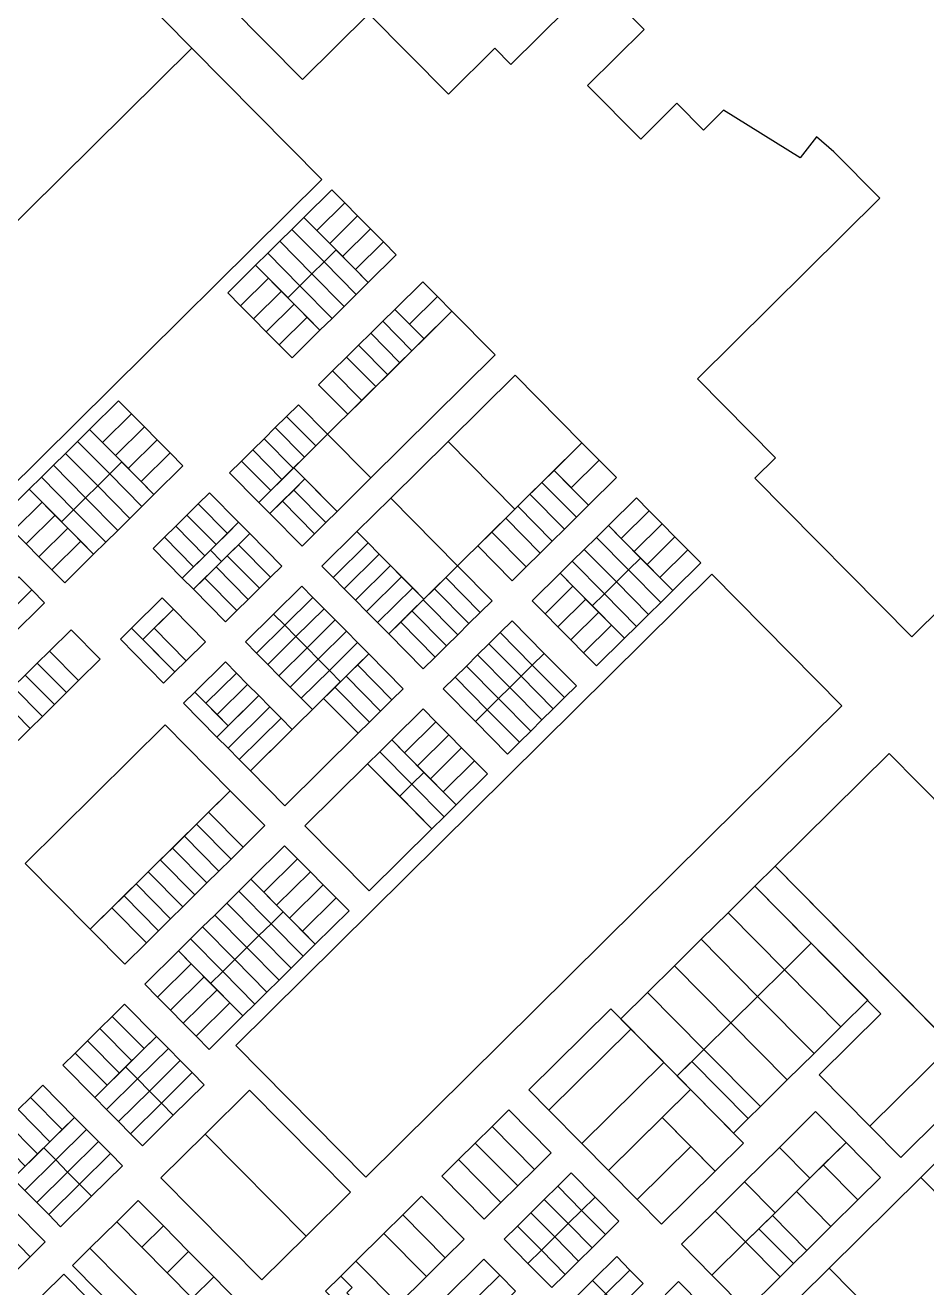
# Model space of a CAD drawing. Header units: metres. Extents: x 5590187 to 5598444, y 6961268 to 6971080.
# Drawn here: x 5595419 to 5595897, y 6967997 to 6968666 of the extents above; entities that cross this region are included whole.
import ezdxf

# ---------------------------------------------------------------- set-up
doc = ezdxf.new("R2010")
doc.units = ezdxf.units.M
doc.layers.add('zz_catastro_fontana', color=7, linetype='Continuous')

msp = doc.modelspace()

# ---------------------------------------------------------------- linework, layer by layer
at = {"layer": 'zz_catastro_fontana'}
msp.add_lwpolyline([(5596562.78, 6969008.24), (5595888.72, 6968341.64), (5595805.56, 6968425.74), (5595816.47, 6968436.53), (5595775.13, 6968478.34), (5595871.79, 6968573.93), (5595847.36, 6968598.64), (5595838.29, 6968606.58), (5595829.55, 6968595.39), (5595789.01, 6968620.67), (5595778.32, 6968610.1), (5595764.26, 6968624.32), (5595745.06, 6968605.34), (5595716.93, 6968633.78), (5595746.82, 6968663.33), (5595721.15, 6968689.28), (5595676.26, 6968644.89), (5595667.82, 6968653.42), (5595643.17, 6968629.05), (5595600.99, 6968671.71), (5595565.79, 6968636.9), (5595507.43, 6968695.91)], dxfattribs=at)
for points in [[(5595162.65, 6969001.89), (5595507.2, 6968653.49), (5595158.79, 6968308.94), (5594814.24, 6968657.35), (5595162.65, 6969001.89)], [(5595576.11, 6968583.81), (5595315.51, 6968326.1), (5595246.6, 6968395.78), (5595507.2, 6968653.49), (5595576.11, 6968583.81)], [(5595566.56, 6968563.82), (5595581.38, 6968578.47), (5595588.2, 6968571.58), (5595573.38, 6968556.92), (5595566.56, 6968563.82)], [(5595573.38, 6968556.92), (5595588.2, 6968571.58), (5595595.02, 6968564.68), (5595580.2, 6968550.03), (5595573.38, 6968556.92)], [(5595560.16, 6968557.49), (5595566.56, 6968563.82), (5595583.61, 6968546.58), (5595577.21, 6968540.25), (5595560.16, 6968557.49)], [(5595580.2, 6968550.03), (5595595.02, 6968564.68), (5595601.84, 6968557.78), (5595587.02, 6968543.13), (5595580.2, 6968550.03)], [(5595553.76, 6968551.16), (5595560.16, 6968557.49), (5595577.21, 6968540.25), (5595570.82, 6968533.92), (5595553.76, 6968551.16)], [(5595587.02, 6968543.13), (5595601.84, 6968557.78), (5595608.66, 6968550.89), (5595593.84, 6968536.23), (5595587.02, 6968543.13)], [(5595547.36, 6968544.83), (5595553.76, 6968551.16), (5595570.82, 6968533.92), (5595564.42, 6968527.59), (5595547.36, 6968544.83)], [(5595577.21, 6968540.25), (5595583.61, 6968546.58), (5595600.67, 6968529.33), (5595594.27, 6968523.01), (5595577.21, 6968540.25)], [(5595593.84, 6968536.23), (5595608.66, 6968550.89), (5595615.48, 6968543.99), (5595600.67, 6968529.33), (5595593.84, 6968536.23)], [(5595540.97, 6968538.51), (5595547.36, 6968544.83), (5595564.42, 6968527.59), (5595558.02, 6968521.26), (5595540.97, 6968538.51)], [(5595570.82, 6968533.92), (5595577.21, 6968540.25), (5595594.27, 6968523.01), (5595587.87, 6968516.68), (5595570.82, 6968533.92)], [(5595526.15, 6968523.85), (5595540.97, 6968538.51), (5595547.79, 6968531.61), (5595532.97, 6968516.96), (5595526.15, 6968523.85)], [(5595564.42, 6968527.59), (5595570.82, 6968533.92), (5595587.87, 6968516.68), (5595581.47, 6968510.35), (5595564.42, 6968527.59)], [(5595532.97, 6968516.96), (5595547.79, 6968531.61), (5595554.61, 6968524.71), (5595539.79, 6968510.06), (5595532.97, 6968516.96)], [(5595558.02, 6968521.26), (5595564.42, 6968527.59), (5595581.47, 6968510.35), (5595575.07, 6968504.02), (5595558.02, 6968521.26)], [(5595622.46, 6968507.29), (5595614.73, 6968515.11), (5595629.55, 6968529.77), (5595637.28, 6968521.95), (5595622.46, 6968507.29)], [(5595539.79, 6968510.06), (5595554.61, 6968524.71), (5595561.43, 6968517.81), (5595546.61, 6968503.16), (5595539.79, 6968510.06)], [(5595622.46, 6968507.29), (5595637.28, 6968521.95), (5595645.02, 6968514.12), (5595630.2, 6968499.47), (5595622.46, 6968507.29)], [(5595546.61, 6968503.16), (5595561.43, 6968517.81), (5595568.25, 6968510.92), (5595553.43, 6968496.26), (5595546.61, 6968503.16)], [(5595579.12, 6968448.96), (5595645.02, 6968514.12), (5595667.94, 6968490.94), (5595602.04, 6968425.78), (5595579.12, 6968448.96)], [(5595608.33, 6968508.79), (5595614.73, 6968515.11), (5595630.2, 6968499.47), (5595623.8, 6968493.14), (5595608.33, 6968508.79)], [(5595553.43, 6968496.26), (5595568.25, 6968510.92), (5595575.07, 6968504.02), (5595560.25, 6968489.37), (5595553.43, 6968496.26)], [(5595601.93, 6968502.46), (5595608.33, 6968508.79), (5595623.8, 6968493.14), (5595617.4, 6968486.81), (5595601.93, 6968502.46)], [(5595595.53, 6968496.13), (5595601.93, 6968502.46), (5595617.4, 6968486.81), (5595611, 6968480.49), (5595595.53, 6968496.13)], [(5595589.13, 6968489.8), (5595595.53, 6968496.13), (5595611, 6968480.49), (5595604.6, 6968474.16), (5595589.13, 6968489.8)], [(5595581.72, 6968482.47), (5595589.13, 6968489.8), (5595604.6, 6968474.16), (5595597.19, 6968466.83), (5595581.72, 6968482.47)], [(5595574.31, 6968475.15), (5595581.72, 6968482.47), (5595597.19, 6968466.83), (5595589.78, 6968459.5), (5595574.31, 6968475.15)], [(5595642.93, 6968445.12), (5595678.49, 6968480.28), (5595713.93, 6968444.44), (5595678.37, 6968409.29), (5595642.93, 6968445.12)], [(5595452.97, 6968451.49), (5595468.33, 6968466.67), (5595475.15, 6968459.77), (5595459.8, 6968444.59), (5595452.97, 6968451.49)], [(5595459.8, 6968444.59), (5595475.15, 6968459.77), (5595481.97, 6968452.88), (5595466.62, 6968437.7), (5595459.8, 6968444.59)], [(5595557.35, 6968458.37), (5595563.65, 6968464.6), (5595579.12, 6968448.96), (5595572.82, 6968442.73), (5595557.35, 6968458.37)], [(5595466.62, 6968437.7), (5595481.97, 6968452.88), (5595488.79, 6968445.98), (5595473.44, 6968430.8), (5595466.62, 6968437.7)], [(5595545.4, 6968446.56), (5595551.38, 6968452.46), (5595566.84, 6968436.82), (5595560.87, 6968430.91), (5595545.4, 6968446.56)], [(5595551.38, 6968452.46), (5595557.35, 6968458.37), (5595572.82, 6968442.73), (5595566.84, 6968436.82), (5595551.38, 6968452.46)], [(5595446.58, 6968445.16), (5595452.97, 6968451.49), (5595470.03, 6968434.25), (5595463.63, 6968427.92), (5595446.58, 6968445.16)], [(5595473.44, 6968430.8), (5595488.79, 6968445.98), (5595495.61, 6968439.08), (5595480.26, 6968423.9), (5595473.44, 6968430.8)], [(5595539.43, 6968440.65), (5595545.4, 6968446.56), (5595560.87, 6968430.91), (5595554.9, 6968425.01), (5595539.43, 6968440.65)], [(5595561.2, 6968431.24), (5595579.12, 6968448.96), (5595602.04, 6968425.78), (5595584.12, 6968408.06), (5595561.2, 6968431.24)], [(5595433.78, 6968432.5), (5595440.18, 6968438.83), (5595457.23, 6968421.59), (5595450.83, 6968415.26), (5595433.78, 6968432.5)], [(5595440.18, 6968438.83), (5595446.58, 6968445.16), (5595463.63, 6968427.92), (5595457.23, 6968421.59), (5595440.18, 6968438.83)], [(5595480.26, 6968423.9), (5595495.61, 6968439.08), (5595502.43, 6968432.19), (5595487.08, 6968417.01), (5595480.26, 6968423.9)], [(5595533.46, 6968434.74), (5595539.43, 6968440.65), (5595554.9, 6968425.01), (5595548.93, 6968419.1), (5595533.46, 6968434.74)], [(5595678.37, 6968409.29), (5595648.03, 6968379.27), (5595612.57, 6968415.1), (5595642.93, 6968445.12), (5595678.37, 6968409.29)], [(5595708.25, 6968420.55), (5595699.11, 6968429.79), (5595713.93, 6968444.44), (5595723.07, 6968435.2), (5595708.25, 6968420.55)], [(5595427.38, 6968426.18), (5595433.78, 6968432.5), (5595450.83, 6968415.26), (5595444.43, 6968408.93), (5595427.38, 6968426.18)], [(5595463.63, 6968427.92), (5595470.03, 6968434.25), (5595487.08, 6968417.01), (5595480.68, 6968410.68), (5595463.63, 6968427.92)], [(5595527.16, 6968428.51), (5595533.46, 6968434.74), (5595548.93, 6968419.1), (5595542.63, 6968412.87), (5595527.16, 6968428.51)], [(5595717.39, 6968411.3), (5595708.25, 6968420.55), (5595723.07, 6968435.2), (5595732.21, 6968425.96), (5595717.39, 6968411.3)], [(5595420.98, 6968419.85), (5595427.38, 6968426.18), (5595444.43, 6968408.93), (5595438.03, 6968402.61), (5595420.98, 6968419.85)], [(5595457.23, 6968421.59), (5595463.63, 6968427.92), (5595480.68, 6968410.68), (5595474.28, 6968404.35), (5595457.23, 6968421.59)], [(5595542.63, 6968412.87), (5595561.2, 6968431.24), (5595567.11, 6968425.26), (5595548.53, 6968406.9), (5595542.63, 6968412.87)], [(5595561.13, 6968419.36), (5595567.11, 6968425.26), (5595584.12, 6968408.06), (5595578.15, 6968402.15), (5595561.13, 6968419.36)], [(5595692.71, 6968423.46), (5595699.11, 6968429.79), (5595717.39, 6968411.3), (5595710.99, 6968404.97), (5595692.71, 6968423.46)], [(5595405.63, 6968404.67), (5595420.98, 6968419.85), (5595427.8, 6968412.95), (5595412.45, 6968397.78), (5595405.63, 6968404.67)], [(5595450.83, 6968415.26), (5595457.23, 6968421.59), (5595474.28, 6968404.35), (5595467.88, 6968398.02), (5595450.83, 6968415.26)], [(5595555.16, 6968413.45), (5595561.13, 6968419.36), (5595578.15, 6968402.15), (5595572.18, 6968396.24), (5595555.16, 6968413.45)], [(5595686.31, 6968417.13), (5595692.71, 6968423.46), (5595710.99, 6968404.97), (5595704.59, 6968398.65), (5595686.31, 6968417.13)], [(5595412.45, 6968397.78), (5595427.8, 6968412.95), (5595434.62, 6968406.05), (5595419.28, 6968390.88), (5595412.45, 6968397.78)], [(5595444.43, 6968408.93), (5595450.83, 6968415.26), (5595467.88, 6968398.02), (5595461.48, 6968391.69), (5595444.43, 6968408.93)], [(5595504.55, 6968406.15), (5595510.52, 6968412.06), (5595525.99, 6968396.42), (5595520.02, 6968390.51), (5595504.55, 6968406.15)], [(5595510.52, 6968412.06), (5595516.49, 6968417.97), (5595531.96, 6968402.32), (5595525.99, 6968396.42), (5595510.52, 6968412.06)], [(5595548.53, 6968406.9), (5595555.16, 6968413.45), (5595572.18, 6968396.24), (5595565.55, 6968389.69), (5595548.53, 6968406.9)], [(5595594.67, 6968397.39), (5595612.57, 6968415.1), (5595648.01, 6968379.26), (5595630.11, 6968361.56), (5595594.67, 6968397.39)], [(5595679.91, 6968410.8), (5595686.31, 6968417.13), (5595704.59, 6968398.65), (5595698.19, 6968392.32), (5595679.91, 6968410.8)], [(5595727.94, 6968400.64), (5595742.75, 6968415.29), (5595749.58, 6968408.39), (5595734.76, 6968393.74), (5595727.94, 6968400.64)], [(5595419.28, 6968390.88), (5595434.62, 6968406.05), (5595441.44, 6968399.16), (5595426.1, 6968383.98), (5595419.28, 6968390.88)], [(5595438.03, 6968402.61), (5595444.43, 6968408.93), (5595461.48, 6968391.69), (5595455.08, 6968385.36), (5595438.03, 6968402.61)], [(5595498.57, 6968400.25), (5595504.55, 6968406.15), (5595520.02, 6968390.51), (5595514.04, 6968384.6), (5595498.57, 6968400.25)], [(5595673.51, 6968404.48), (5595679.91, 6968410.8), (5595698.19, 6968392.32), (5595691.79, 6968385.99), (5595673.51, 6968404.48)], [(5595734.76, 6968393.74), (5595749.58, 6968408.39), (5595756.4, 6968401.5), (5595741.58, 6968386.84), (5595734.76, 6968393.74)], [(5595426.1, 6968383.98), (5595441.44, 6968399.16), (5595448.26, 6968392.26), (5595432.92, 6968377.09), (5595426.1, 6968383.98)], [(5595492.6, 6968394.34), (5595498.57, 6968400.25), (5595514.04, 6968384.6), (5595508.07, 6968378.7), (5595492.6, 6968394.34)], [(5595517.03, 6968387.56), (5595531.96, 6968402.32), (5595537.87, 6968396.35), (5595522.94, 6968381.58), (5595517.03, 6968387.56)], [(5595666.1, 6968397.15), (5595673.51, 6968404.48), (5595691.79, 6968385.99), (5595684.38, 6968378.66), (5595666.1, 6968397.15)], [(5595721.54, 6968394.31), (5595727.94, 6968400.64), (5595744.99, 6968383.39), (5595738.59, 6968377.07), (5595721.54, 6968394.31)], [(5595741.58, 6968386.84), (5595756.4, 6968401.5), (5595763.22, 6968394.6), (5595748.4, 6968379.95), (5595741.58, 6968386.84)], [(5595432.92, 6968377.09), (5595448.26, 6968392.26), (5595455.08, 6968385.36), (5595439.74, 6968370.19), (5595432.92, 6968377.09)], [(5595508.07, 6968378.7), (5595502.1, 6968372.79), (5595486.63, 6968388.43), (5595492.6, 6968394.34), (5595508.07, 6968378.7)], [(5595531.9, 6968390.44), (5595537.87, 6968396.35), (5595554.88, 6968379.14), (5595548.91, 6968373.24), (5595531.9, 6968390.44)], [(5595576.1, 6968379.02), (5595594.67, 6968397.39), (5595600.58, 6968391.42), (5595582, 6968373.05), (5595576.1, 6968379.02)], [(5595658.69, 6968389.82), (5595666.1, 6968397.15), (5595684.38, 6968378.66), (5595676.97, 6968371.34), (5595658.69, 6968389.82)], [(5595715.14, 6968387.98), (5595721.54, 6968394.31), (5595738.59, 6968377.07), (5595732.19, 6968370.74), (5595715.14, 6968387.98)], [(5595748.4, 6968379.95), (5595763.22, 6968394.6), (5595770.04, 6968387.7), (5595755.22, 6968373.05), (5595748.4, 6968379.95)], [(5595502.1, 6968372.79), (5595517.03, 6968387.56), (5595522.94, 6968381.58), (5595508, 6968366.82), (5595502.1, 6968372.79)], [(5595525.92, 6968384.54), (5595531.9, 6968390.44), (5595548.91, 6968373.24), (5595542.94, 6968367.33), (5595525.92, 6968384.54)], [(5595582, 6968373.05), (5595600.58, 6968391.42), (5595606.48, 6968385.45), (5595587.91, 6968367.08), (5595582, 6968373.05)], [(5595587.91, 6968367.08), (5595606.48, 6968385.45), (5595612.39, 6968379.47), (5595593.82, 6968361.11), (5595587.91, 6968367.08)], [(5595708.74, 6968381.65), (5595715.14, 6968387.98), (5595732.19, 6968370.74), (5595725.79, 6968364.41), (5595708.74, 6968381.65)], [(5595755.22, 6968373.05), (5595770.04, 6968387.7), (5595776.86, 6968380.81), (5595762.04, 6968366.15), (5595755.22, 6968373.05)], [(5595513.98, 6968372.72), (5595519.95, 6968378.63), (5595536.97, 6968361.42), (5595530.99, 6968355.52), (5595513.98, 6968372.72)], [(5595519.95, 6968378.63), (5595525.92, 6968384.54), (5595542.94, 6968367.33), (5595536.97, 6968361.42), (5595519.95, 6968378.63)], [(5595593.82, 6968361.11), (5595612.39, 6968379.47), (5595618.3, 6968373.5), (5595599.72, 6968355.13), (5595593.82, 6968361.11)], [(5595641.71, 6968373.03), (5595648.01, 6968379.26), (5595666.29, 6968360.77), (5595659.99, 6968354.54), (5595641.71, 6968373.03)], [(5595702.34, 6968375.32), (5595708.74, 6968381.65), (5595725.79, 6968364.41), (5595719.39, 6968358.08), (5595702.34, 6968375.32)], [(5595738.59, 6968377.07), (5595744.99, 6968383.39), (5595762.04, 6968366.15), (5595755.64, 6968359.82), (5595738.59, 6968377.07)], [(5595397.53, 6968355.74), (5595415.43, 6968373.44), (5595422.25, 6968366.54), (5595404.35, 6968348.84), (5595397.53, 6968355.74)], [(5595508, 6968366.82), (5595513.98, 6968372.72), (5595530.99, 6968355.52), (5595525.02, 6968349.61), (5595508, 6968366.82)], [(5595599.3, 6968055.43), (5595530.39, 6968125.11), (5595782.83, 6968374.76), (5595851.74, 6968305.08), (5595599.3, 6968055.43)], [(5595599.72, 6968355.13), (5595618.3, 6968373.5), (5595624.2, 6968367.53), (5595605.63, 6968349.16), (5595599.72, 6968355.13)], [(5595635.75, 6968367.13), (5595641.72, 6968373.04), (5595660, 6968354.55), (5595654.03, 6968348.64), (5595635.75, 6968367.13)], [(5595687.52, 6968360.67), (5595702.34, 6968375.32), (5595709.16, 6968368.43), (5595694.34, 6968353.77), (5595687.52, 6968360.67)], [(5595732.19, 6968370.74), (5595738.59, 6968377.07), (5595755.64, 6968359.82), (5595749.24, 6968353.49), (5595732.19, 6968370.74)], [(5595404.35, 6968348.84), (5595422.25, 6968366.54), (5595429.07, 6968359.64), (5595411.17, 6968341.94), (5595404.35, 6968348.84)], [(5595550.5, 6968353.71), (5595565.43, 6968368.48), (5595571.34, 6968362.5), (5595556.41, 6968347.74), (5595550.5, 6968353.71)], [(5595605.63, 6968349.16), (5595624.2, 6968367.53), (5595630.11, 6968361.56), (5595611.54, 6968343.19), (5595605.63, 6968349.16)], [(5595629.77, 6968361.22), (5595635.75, 6968367.13), (5595654.03, 6968348.64), (5595648.06, 6968342.74), (5595629.77, 6968361.22)], [(5595694.34, 6968353.77), (5595709.16, 6968368.43), (5595715.98, 6968361.53), (5595701.16, 6968346.88), (5595694.34, 6968353.77)], [(5595725.79, 6968364.41), (5595732.19, 6968370.74), (5595749.24, 6968353.49), (5595742.84, 6968347.17), (5595725.79, 6968364.41)], [(5595475.24, 6968346.23), (5595491.43, 6968362.24), (5595497.34, 6968356.27), (5595481.15, 6968340.26), (5595475.24, 6968346.23)], [(5595556.41, 6968347.74), (5595571.34, 6968362.5), (5595577.24, 6968356.53), (5595562.31, 6968341.77), (5595556.41, 6968347.74)], [(5595623.81, 6968355.33), (5595629.78, 6968361.23), (5595648.06, 6968342.74), (5595642.09, 6968336.84), (5595623.81, 6968355.33)], [(5595701.16, 6968346.88), (5595715.98, 6968361.53), (5595722.8, 6968354.63), (5595707.98, 6968339.98), (5595701.16, 6968346.88)], [(5595719.39, 6968358.08), (5595725.79, 6968364.41), (5595742.84, 6968347.17), (5595736.44, 6968340.84), (5595719.39, 6968358.08)], [(5595487.12, 6968346.17), (5595497.34, 6968356.27), (5595514.36, 6968339.06), (5595504.14, 6968328.96), (5595487.12, 6968346.17)], [(5595535.57, 6968338.94), (5595550.5, 6968353.71), (5595556.41, 6968347.74), (5595541.47, 6968332.97), (5595535.57, 6968338.94)], [(5595562.31, 6968341.77), (5595577.24, 6968356.53), (5595583.15, 6968350.56), (5595568.22, 6968335.79), (5595562.31, 6968341.77)], [(5595617.84, 6968349.42), (5595623.81, 6968355.33), (5595642.09, 6968336.84), (5595636.12, 6968330.93), (5595617.84, 6968349.42)], [(5595707.98, 6968339.98), (5595722.8, 6968354.63), (5595729.62, 6968347.74), (5595714.8, 6968333.08), (5595707.98, 6968339.98)], [(5595431.64, 6968334.05), (5595443.13, 6968345.42), (5595458.6, 6968329.78), (5595447.11, 6968318.41), (5595431.64, 6968334.05)], [(5595469.27, 6968340.33), (5595475.24, 6968346.23), (5595498.17, 6968323.05), (5595492.19, 6968317.15), (5595469.27, 6968340.33)], [(5595481.15, 6968340.26), (5595487.12, 6968346.17), (5595504.14, 6968328.96), (5595498.17, 6968323.05), (5595481.15, 6968340.26)], [(5595541.47, 6968332.97), (5595556.41, 6968347.74), (5595562.31, 6968341.77), (5595547.38, 6968327), (5595541.47, 6968332.97)], [(5595568.22, 6968335.79), (5595583.15, 6968350.56), (5595589.06, 6968344.59), (5595574.13, 6968329.82), (5595568.22, 6968335.79)], [(5595611.54, 6968343.19), (5595617.84, 6968349.42), (5595636.12, 6968330.93), (5595629.82, 6968324.7), (5595611.54, 6968343.19)], [(5595670.56, 6968343.89), (5595676.86, 6968350.12), (5595693.91, 6968332.88), (5595687.61, 6968326.65), (5595670.56, 6968343.89)], [(5595714.8, 6968333.08), (5595729.62, 6968347.74), (5595736.44, 6968340.84), (5595721.62, 6968326.18), (5595714.8, 6968333.08)], [(5595547.38, 6968327), (5595562.31, 6968341.77), (5595568.22, 6968335.79), (5595553.29, 6968321.03), (5595547.38, 6968327)], [(5595574.13, 6968329.82), (5595589.06, 6968344.59), (5595594.96, 6968338.61), (5595580.03, 6968323.85), (5595574.13, 6968329.82)], [(5595580.03, 6968323.85), (5595594.96, 6968338.61), (5595600.87, 6968332.64), (5595585.94, 6968317.87), (5595580.03, 6968323.85)], [(5595664.58, 6968337.99), (5595670.56, 6968343.89), (5595687.61, 6968326.65), (5595681.64, 6968320.74), (5595664.58, 6968337.99)], [(5595425.24, 6968327.72), (5595431.64, 6968334.05), (5595447.11, 6968318.41), (5595440.71, 6968312.08), (5595425.24, 6968327.72)], [(5595553.29, 6968321.03), (5595568.22, 6968335.79), (5595574.13, 6968329.82), (5595559.19, 6968315.05), (5595553.29, 6968321.03)], [(5595594.9, 6968326.73), (5595600.87, 6968332.64), (5595619.15, 6968314.15), (5595613.18, 6968308.25), (5595594.9, 6968326.73)], [(5595652.64, 6968326.17), (5595658.61, 6968332.08), (5595675.66, 6968314.84), (5595669.69, 6968308.93), (5595652.64, 6968326.17)], [(5595658.61, 6968332.08), (5595664.58, 6968337.99), (5595681.64, 6968320.74), (5595675.66, 6968314.84), (5595658.61, 6968332.08)], [(5595687.61, 6968326.65), (5595693.91, 6968332.88), (5595710.96, 6968315.64), (5595704.66, 6968309.41), (5595687.61, 6968326.65)], [(5595418.84, 6968321.39), (5595425.24, 6968327.72), (5595440.71, 6968312.08), (5595434.31, 6968305.75), (5595418.84, 6968321.39)], [(5595508.71, 6968312.39), (5595524.9, 6968328.4), (5595530.81, 6968322.42), (5595514.62, 6968306.41), (5595508.71, 6968312.39)], [(5595559.19, 6968315.05), (5595574.13, 6968329.82), (5595580.03, 6968323.85), (5595565.1, 6968309.08), (5595559.19, 6968315.05)], [(5595588.93, 6968320.83), (5595594.9, 6968326.73), (5595613.18, 6968308.25), (5595607.21, 6968302.34), (5595588.93, 6968320.83)], [(5595646.67, 6968320.27), (5595652.64, 6968326.17), (5595669.69, 6968308.93), (5595663.72, 6968303.02), (5595646.67, 6968320.27)], [(5595681.64, 6968320.74), (5595687.61, 6968326.65), (5595704.66, 6968309.41), (5595698.69, 6968303.5), (5595681.64, 6968320.74)], [(5595412.44, 6968315.07), (5595418.84, 6968321.39), (5595434.31, 6968305.75), (5595427.91, 6968299.42), (5595412.44, 6968315.07)], [(5595514.62, 6968306.41), (5595530.81, 6968322.42), (5595536.72, 6968316.45), (5595520.53, 6968300.44), (5595514.62, 6968306.41)], [(5595565.1, 6968309.08), (5595580.03, 6968323.85), (5595585.94, 6968317.87), (5595571.01, 6968303.11), (5595565.1, 6968309.08)], [(5595582.95, 6968314.92), (5595588.93, 6968320.83), (5595607.21, 6968302.34), (5595601.23, 6968296.43), (5595582.95, 6968314.92)], [(5595640.37, 6968314.04), (5595646.67, 6968320.27), (5595663.72, 6968303.02), (5595657.42, 6968296.79), (5595640.37, 6968314.04)], [(5595675.66, 6968314.84), (5595681.64, 6968320.74), (5595698.69, 6968303.5), (5595692.71, 6968297.59), (5595675.66, 6968314.84)], [(5595406.04, 6968308.74), (5595412.44, 6968315.07), (5595427.91, 6968299.42), (5595421.51, 6968293.09), (5595406.04, 6968308.74)], [(5595502.74, 6968306.48), (5595508.71, 6968312.39), (5595526.43, 6968294.47), (5595520.46, 6968288.56), (5595502.74, 6968306.48)], [(5595520.53, 6968300.44), (5595536.72, 6968316.45), (5595542.62, 6968310.48), (5595526.43, 6968294.47), (5595520.53, 6968300.44)], [(5595576.98, 6968309.02), (5595582.95, 6968314.92), (5595601.23, 6968296.43), (5595595.26, 6968290.53), (5595576.98, 6968309.02)], [(5595669.69, 6968308.93), (5595675.66, 6968314.84), (5595692.71, 6968297.59), (5595686.74, 6968291.69), (5595669.69, 6968308.93)], [(5595399.64, 6968302.41), (5595406.04, 6968308.74), (5595421.51, 6968293.09), (5595415.11, 6968286.77), (5595399.64, 6968302.41)], [(5595520.46, 6968288.56), (5595542.62, 6968310.48), (5595548.53, 6968304.51), (5595526.37, 6968282.59), (5595520.46, 6968288.56)], [(5595576.98, 6968309.02), (5595595.26, 6968290.53), (5595556.46, 6968252.16), (5595538.18, 6968270.64), (5595576.98, 6968309.02)], [(5595663.72, 6968303.02), (5595669.69, 6968308.93), (5595686.74, 6968291.69), (5595680.77, 6968285.78), (5595663.72, 6968303.02)], [(5595526.37, 6968282.59), (5595548.53, 6968304.51), (5595554.44, 6968298.53), (5595532.27, 6968276.62), (5595526.37, 6968282.59)], [(5595532.27, 6968276.62), (5595554.44, 6968298.53), (5595560.34, 6968292.56), (5595538.18, 6968270.64), (5595532.27, 6968276.62)], [(5595636.52, 6968296.59), (5595619.92, 6968280.17), (5595613.1, 6968287.07), (5595629.7, 6968303.49), (5595636.52, 6968296.59)], [(5595657.42, 6968296.79), (5595663.72, 6968303.02), (5595680.77, 6968285.78), (5595674.47, 6968279.55), (5595657.42, 6968296.79)], [(5595418.88, 6968221.58), (5595493.06, 6968294.94), (5595527.51, 6968260.1), (5595453.33, 6968186.74), (5595418.88, 6968221.58)], [(5595643.34, 6968289.69), (5595626.74, 6968273.28), (5595619.92, 6968280.17), (5595636.52, 6968296.59), (5595643.34, 6968289.69)], [(5595630.15, 6968269.83), (5595623.75, 6968263.5), (5595606.7, 6968280.74), (5595613.1, 6968287.07), (5595630.15, 6968269.83)], [(5595650.16, 6968282.8), (5595633.56, 6968266.38), (5595626.74, 6968273.28), (5595643.34, 6968289.69), (5595650.16, 6968282.8)], [(5595623.75, 6968263.5), (5595617.35, 6968257.17), (5595600.3, 6968274.41), (5595606.7, 6968280.74), (5595623.75, 6968263.5)], [(5595656.98, 6968275.9), (5595640.38, 6968259.48), (5595633.56, 6968266.38), (5595650.16, 6968282.8), (5595656.98, 6968275.9)], [(5595876.71, 6968279.84), (5595986.75, 6968168.56), (5595926.31, 6968108.79), (5595816.27, 6968220.07), (5595876.71, 6968279.84)], [(5595600.3, 6968274.41), (5595634.4, 6968239.93), (5595601.11, 6968207.01), (5595567.01, 6968241.49), (5595600.3, 6968274.41)], [(5595663.8, 6968269), (5595647.2, 6968252.58), (5595640.38, 6968259.48), (5595656.98, 6968275.9), (5595663.8, 6968269)], [(5595647.2, 6968252.58), (5595640.8, 6968246.26), (5595623.75, 6968263.5), (5595630.15, 6968269.83), (5595647.2, 6968252.58)], [(5595534.3, 6968230.24), (5595516.02, 6968248.73), (5595527.51, 6968260.1), (5595545.8, 6968241.61), (5595534.3, 6968230.24)], [(5595640.8, 6968246.26), (5595634.4, 6968239.93), (5595617.35, 6968257.17), (5595623.75, 6968263.5), (5595640.8, 6968246.26)], [(5595509.62, 6968242.4), (5595516.02, 6968248.73), (5595534.3, 6968230.24), (5595527.9, 6968223.91), (5595509.62, 6968242.4)], [(5595503.22, 6968236.07), (5595509.62, 6968242.4), (5595527.9, 6968223.91), (5595521.5, 6968217.58), (5595503.22, 6968236.07)], [(5595496.82, 6968229.74), (5595503.22, 6968236.07), (5595521.5, 6968217.58), (5595515.1, 6968211.25), (5595496.82, 6968229.74)], [(5595490.42, 6968223.41), (5595496.82, 6968229.74), (5595515.1, 6968211.25), (5595508.7, 6968204.93), (5595490.42, 6968223.41)], [(5595538.45, 6968213.25), (5595556.34, 6968230.94), (5595563.16, 6968224.05), (5595545.27, 6968206.36), (5595538.45, 6968213.25)], [(5595484.02, 6968217.08), (5595490.42, 6968223.41), (5595508.7, 6968204.93), (5595502.3, 6968198.6), (5595484.02, 6968217.08)], [(5595545.27, 6968206.36), (5595563.16, 6968224.05), (5595569.98, 6968217.15), (5595552.09, 6968199.46), (5595545.27, 6968206.36)], [(5595866.54, 6968082.38), (5595839.65, 6968109.58), (5595872.4, 6968141.97), (5595805.6, 6968209.52), (5595816.27, 6968220.07), (5595909.96, 6968125.32), (5595866.54, 6968082.38)], [(5595477.62, 6968210.76), (5595484.02, 6968217.08), (5595502.3, 6968198.6), (5595495.9, 6968192.27), (5595477.62, 6968210.76)], [(5595532.05, 6968206.92), (5595538.45, 6968213.25), (5595555.5, 6968196), (5595549.1, 6968189.67), (5595532.05, 6968206.92)], [(5595552.09, 6968199.46), (5595569.98, 6968217.15), (5595576.8, 6968210.25), (5595558.91, 6968192.56), (5595552.09, 6968199.46)], [(5595471.22, 6968204.43), (5595477.62, 6968210.76), (5595495.9, 6968192.27), (5595489.5, 6968185.94), (5595471.22, 6968204.43)], [(5595525.65, 6968200.59), (5595532.05, 6968206.92), (5595549.1, 6968189.67), (5595542.7, 6968183.35), (5595525.65, 6968200.59)], [(5595558.91, 6968192.56), (5595576.8, 6968210.25), (5595583.63, 6968203.36), (5595565.74, 6968185.66), (5595558.91, 6968192.56)], [(5595805.6, 6968209.52), (5595835.49, 6968179.3), (5595821.27, 6968165.24), (5595791.38, 6968195.46), (5595805.6, 6968209.52)], [(5595453.33, 6968186.74), (5595464.82, 6968198.1), (5595483.1, 6968179.61), (5595471.61, 6968168.25), (5595453.33, 6968186.74)], [(5595464.82, 6968198.1), (5595471.22, 6968204.43), (5595489.5, 6968185.94), (5595483.1, 6968179.61), (5595464.82, 6968198.1)], [(5595519.25, 6968194.26), (5595525.65, 6968200.59), (5595542.7, 6968183.35), (5595536.3, 6968177.02), (5595519.25, 6968194.26)], [(5595565.74, 6968185.66), (5595583.63, 6968203.36), (5595590.45, 6968196.46), (5595572.56, 6968178.77), (5595565.74, 6968185.66)], [(5595512.85, 6968187.93), (5595519.25, 6968194.26), (5595536.3, 6968177.02), (5595529.9, 6968170.69), (5595512.85, 6968187.93)], [(5595549.1, 6968189.67), (5595555.5, 6968196), (5595572.55, 6968178.76), (5595566.15, 6968172.43), (5595549.1, 6968189.67)], [(5595791.38, 6968195.46), (5595821.27, 6968165.24), (5595807.05, 6968151.18), (5595777.16, 6968181.4), (5595791.38, 6968195.46)], [(5595506.45, 6968181.6), (5595512.85, 6968187.93), (5595529.9, 6968170.69), (5595523.5, 6968164.36), (5595506.45, 6968181.6)], [(5595542.7, 6968183.35), (5595549.1, 6968189.67), (5595566.15, 6968172.43), (5595559.75, 6968166.1), (5595542.7, 6968183.35)], [(5595500.05, 6968175.28), (5595506.45, 6968181.6), (5595523.5, 6968164.36), (5595517.1, 6968158.03), (5595500.05, 6968175.28)], [(5595536.3, 6968177.02), (5595542.7, 6968183.35), (5595559.75, 6968166.1), (5595553.35, 6968159.78), (5595536.3, 6968177.02)], [(5595777.16, 6968181.4), (5595807.05, 6968151.18), (5595792.82, 6968137.11), (5595762.94, 6968167.33), (5595777.16, 6968181.4)], [(5595835.49, 6968179.3), (5595865.37, 6968149.08), (5595851.15, 6968135.02), (5595821.27, 6968165.24), (5595835.49, 6968179.3)], [(5595482.16, 6968157.58), (5595500.05, 6968175.28), (5595506.87, 6968168.38), (5595488.98, 6968150.69), (5595482.16, 6968157.58)], [(5595529.9, 6968170.69), (5595536.3, 6968177.02), (5595553.35, 6968159.78), (5595546.95, 6968153.45), (5595529.9, 6968170.69)], [(5595488.98, 6968150.69), (5595506.87, 6968168.38), (5595513.69, 6968161.48), (5595495.8, 6968143.79), (5595488.98, 6968150.69)], [(5595523.5, 6968164.36), (5595529.9, 6968170.69), (5595546.95, 6968153.45), (5595540.55, 6968147.12), (5595523.5, 6968164.36)], [(5595762.94, 6968167.33), (5595792.82, 6968137.11), (5595778.6, 6968123.05), (5595748.72, 6968153.27), (5595762.94, 6968167.33)], [(5595821.27, 6968165.24), (5595851.15, 6968135.02), (5595836.93, 6968120.96), (5595807.05, 6968151.18), (5595821.27, 6968165.24)], [(5595495.8, 6968143.79), (5595513.69, 6968161.48), (5595520.51, 6968154.58), (5595502.62, 6968136.89), (5595495.8, 6968143.79)], [(5595517.1, 6968158.03), (5595523.5, 6968164.36), (5595540.55, 6968147.12), (5595534.15, 6968140.79), (5595517.1, 6968158.03)], [(5596053.55, 6968101.01), (5595949.69, 6967998.3), (5595893.49, 6968055.24), (5595997.3, 6968157.9), (5596053.55, 6968101.01)], [(5595502.62, 6968136.89), (5595520.51, 6968154.58), (5595527.33, 6968147.69), (5595509.44, 6968130), (5595502.62, 6968136.89)], [(5595748.72, 6968153.27), (5595778.6, 6968123.05), (5595764.38, 6968108.99), (5595734.5, 6968139.21), (5595748.72, 6968153.27)], [(5595807.05, 6968151.18), (5595836.93, 6968120.96), (5595822.71, 6968106.9), (5595792.82, 6968137.11), (5595807.05, 6968151.18)], [(5595464.95, 6968140.57), (5595471.49, 6968147.04), (5595488.37, 6968129.97), (5595481.83, 6968123.5), (5595464.95, 6968140.57)], [(5595509.44, 6968130), (5595527.33, 6968147.69), (5595534.15, 6968140.79), (5595516.26, 6968123.1), (5595509.44, 6968130)], [(5595729.23, 6968144.54), (5595739.77, 6968133.87), (5595696.35, 6968090.93), (5595685.8, 6968101.6), (5595729.23, 6968144.54)], [(5595458.41, 6968134.1), (5595464.95, 6968140.57), (5595481.83, 6968123.5), (5595475.29, 6968117.03), (5595458.41, 6968134.1)], [(5595451.87, 6968127.63), (5595458.41, 6968134.1), (5595475.29, 6968117.03), (5595468.75, 6968110.56), (5595451.87, 6968127.63)], [(5595739.77, 6968133.87), (5595757.35, 6968116.1), (5595713.93, 6968073.16), (5595696.35, 6968090.93), (5595739.77, 6968133.87)], [(5595792.82, 6968137.11), (5595822.71, 6968106.9), (5595808.49, 6968092.83), (5595778.6, 6968123.05), (5595792.82, 6968137.11)], [(5595445.33, 6968121.16), (5595451.87, 6968127.63), (5595468.75, 6968110.56), (5595462.2, 6968104.1), (5595445.33, 6968121.16)], [(5595472.02, 6968113.8), (5595488.37, 6968129.97), (5595494.7, 6968123.57), (5595478.35, 6968107.4), (5595472.02, 6968113.8)], [(5595909.96, 6968125.32), (5595926.31, 6968108.79), (5595882.89, 6968065.85), (5595866.54, 6968082.38), (5595909.96, 6968125.32)], [(5595438.79, 6968114.69), (5595445.33, 6968121.16), (5595462.2, 6968104.1), (5595455.66, 6968097.63), (5595438.79, 6968114.69)], [(5595478.35, 6968107.4), (5595494.7, 6968123.57), (5595501.03, 6968117.17), (5595484.67, 6968101), (5595478.35, 6968107.4)], [(5595778.6, 6968123.05), (5595808.49, 6968092.83), (5595802.02, 6968086.43), (5595772.13, 6968116.65), (5595778.6, 6968123.05)], [(5595455.66, 6968097.63), (5595472.02, 6968113.8), (5595478.35, 6968107.4), (5595461.99, 6968091.23), (5595455.66, 6968097.63)], [(5595484.67, 6968101), (5595501.03, 6968117.17), (5595507.36, 6968110.77), (5595491, 6968094.6), (5595484.67, 6968101)], [(5595727.99, 6968058.94), (5595713.93, 6968073.16), (5595757.35, 6968116.1), (5595771.41, 6968101.88), (5595727.99, 6968058.94)], [(5595772.13, 6968116.65), (5595802.02, 6968086.43), (5595794.27, 6968078.77), (5595764.38, 6968108.99), (5595772.13, 6968116.65)], [(5595461.99, 6968091.23), (5595478.35, 6968107.4), (5595484.67, 6968101), (5595468.32, 6968084.83), (5595461.99, 6968091.23)], [(5595491, 6968094.6), (5595507.36, 6968110.77), (5595513.68, 6968104.37), (5595497.33, 6968088.2), (5595491, 6968094.6)], [(5595415.04, 6968091.21), (5595421.58, 6968097.67), (5595438.46, 6968080.61), (5595431.91, 6968074.14), (5595415.04, 6968091.21)], [(5595421.58, 6968097.67), (5595428.12, 6968104.14), (5595445, 6968087.08), (5595438.46, 6968080.61), (5595421.58, 6968097.67)], [(5595468.32, 6968084.83), (5595484.67, 6968101), (5595491, 6968094.6), (5595474.65, 6968078.43), (5595468.32, 6968084.83)], [(5595591.15, 6968047.37), (5595567.69, 6968024.17), (5595514.25, 6968078.21), (5595537.71, 6968101.41), (5595591.15, 6968047.37)], [(5595784.56, 6968058.62), (5595756.43, 6968087.06), (5595771.41, 6968101.88), (5595799.54, 6968073.44), (5595784.56, 6968058.62)], [(5595408.5, 6968084.74), (5595415.04, 6968091.21), (5595431.91, 6968074.14), (5595425.37, 6968067.67), (5595408.5, 6968084.74)], [(5595474.65, 6968078.43), (5595491, 6968094.6), (5595497.33, 6968088.2), (5595480.98, 6968072.03), (5595474.65, 6968078.43)], [(5595675.14, 6968091.05), (5595697.64, 6968068.3), (5595688.75, 6968059.51), (5595666.25, 6968082.26), (5595675.14, 6968091.05)], [(5595401.96, 6968078.27), (5595408.5, 6968084.74), (5595425.37, 6968067.67), (5595418.83, 6968061.2), (5595401.96, 6968078.27)], [(5595428.64, 6968070.91), (5595445, 6968087.08), (5595451.33, 6968080.68), (5595434.97, 6968064.51), (5595428.64, 6968070.91)], [(5595756.43, 6968087.06), (5595771.62, 6968071.7), (5595743.18, 6968043.58), (5595727.99, 6968058.94), (5595756.43, 6968087.06)], [(5595837.77, 6968090.14), (5595853.94, 6968073.79), (5595834.74, 6968054.81), (5595818.57, 6968071.16), (5595837.77, 6968090.14)], [(5595434.97, 6968064.51), (5595451.33, 6968080.68), (5595457.65, 6968074.28), (5595441.3, 6968058.11), (5595434.97, 6968064.51)], [(5595567.69, 6968024.17), (5595544.22, 6968000.97), (5595490.78, 6968055), (5595514.25, 6968078.21), (5595567.69, 6968024.17)], [(5595666.25, 6968082.26), (5595688.75, 6968059.51), (5595679.86, 6968050.72), (5595657.36, 6968073.47), (5595666.25, 6968082.26)], [(5595412.29, 6968054.73), (5595428.64, 6968070.91), (5595434.97, 6968064.51), (5595418.62, 6968048.33), (5595412.29, 6968054.73)], [(5595441.3, 6968058.11), (5595457.65, 6968074.28), (5595463.98, 6968067.88), (5595447.63, 6968051.71), (5595441.3, 6968058.11)], [(5595657.36, 6968073.47), (5595679.86, 6968050.72), (5595670.97, 6968041.93), (5595648.47, 6968064.68), (5595657.36, 6968073.47)], [(5595771.62, 6968071.7), (5595784.56, 6968058.62), (5595756.12, 6968030.49), (5595743.18, 6968043.58), (5595771.62, 6968071.7)], [(5595818.57, 6968071.16), (5595834.74, 6968054.81), (5595816.26, 6968036.52), (5595800.08, 6968052.88), (5595818.57, 6968071.16)], [(5595860.14, 6968043.35), (5595841.85, 6968061.84), (5595853.94, 6968073.79), (5595872.22, 6968055.3), (5595860.14, 6968043.35)], [(5595418.62, 6968048.33), (5595434.97, 6968064.51), (5595441.3, 6968058.11), (5595424.95, 6968041.94), (5595418.62, 6968048.33)], [(5595447.63, 6968051.71), (5595463.98, 6968067.88), (5595470.31, 6968061.48), (5595453.96, 6968045.31), (5595447.63, 6968051.71)], [(5595648.47, 6968064.68), (5595670.97, 6968041.93), (5595662.09, 6968033.14), (5595639.59, 6968055.89), (5595648.47, 6968064.68)], [(5595424.95, 6968041.94), (5595441.3, 6968058.11), (5595447.63, 6968051.71), (5595431.28, 6968035.54), (5595424.95, 6968041.94)], [(5595708.19, 6968057.63), (5595720.84, 6968044.83), (5595713.73, 6968037.8), (5595701.07, 6968050.6), (5595708.19, 6968057.63)], [(5595845.92, 6968029.29), (5595827.63, 6968047.77), (5595841.85, 6968061.84), (5595860.14, 6968043.35), (5595845.92, 6968029.29)], [(5595431.28, 6968035.54), (5595447.63, 6968051.71), (5595453.96, 6968045.31), (5595437.6, 6968029.14), (5595431.28, 6968035.54)], [(5595800.08, 6968052.88), (5595816.26, 6968036.52), (5595800.61, 6968021.05), (5595784.44, 6968037.41), (5595800.08, 6968052.88)], [(5595893.49, 6968055.24), (5595949.69, 6967998.3), (5595994.05, 6967953.44), (5595931.68, 6967919.39), (5595894.1, 6967957.39), (5595844.88, 6968007.17), (5595893.49, 6968055.24)], [(5595618.94, 6968035.47), (5595628.92, 6968045.35), (5595651.42, 6968022.59), (5595641.44, 6968012.72), (5595618.94, 6968035.47)], [(5595701.07, 6968050.6), (5595713.73, 6968037.8), (5595706.62, 6968030.77), (5595693.96, 6968043.57), (5595701.07, 6968050.6)], [(5595720.84, 6968044.83), (5595733.5, 6968032.03), (5595726.39, 6968025), (5595713.73, 6968037.8), (5595720.84, 6968044.83)], [(5595833.12, 6968016.63), (5595814.83, 6968035.12), (5595827.63, 6968047.77), (5595845.92, 6968029.29), (5595833.12, 6968016.63)], [(5595404.6, 6968030.25), (5595412.6, 6968038.16), (5595429.48, 6968021.1), (5595421.48, 6968013.19), (5595404.6, 6968030.25)], [(5595467.32, 6968031.8), (5595478.69, 6968043.05), (5595492.05, 6968029.54), (5595480.68, 6968018.29), (5595467.32, 6968031.8)], [(5595693.96, 6968043.57), (5595706.62, 6968030.77), (5595699.51, 6968023.74), (5595686.85, 6968036.54), (5595693.96, 6968043.57)], [(5595713.73, 6968037.8), (5595726.39, 6968025), (5595719.28, 6968017.97), (5595706.62, 6968030.77), (5595713.73, 6968037.8)], [(5595784.44, 6968037.41), (5595800.61, 6968021.05), (5595782.84, 6968003.48), (5595766.67, 6968019.83), (5595784.44, 6968037.41)], [(5595453.1, 6968017.74), (5595467.32, 6968031.8), (5595520.76, 6967977.76), (5595506.54, 6967963.7), (5595453.1, 6968017.74)], [(5595608.95, 6968025.59), (5595618.94, 6968035.47), (5595641.44, 6968012.72), (5595631.45, 6968002.84), (5595608.95, 6968025.59)], [(5595686.85, 6968036.54), (5595699.51, 6968023.74), (5595692.4, 6968016.71), (5595679.74, 6968029.51), (5595686.85, 6968036.54)], [(5595706.62, 6968030.77), (5595719.28, 6968017.97), (5595712.17, 6968010.94), (5595699.51, 6968023.74), (5595706.62, 6968030.77)], [(5595814.83, 6968035.12), (5595833.12, 6968016.63), (5595826.01, 6968009.6), (5595807.72, 6968028.09), (5595814.83, 6968035.12)], [(5595396.6, 6968022.34), (5595404.6, 6968030.25), (5595421.48, 6968013.19), (5595413.48, 6968005.28), (5595396.6, 6968022.34)], [(5595480.68, 6968018.29), (5595492.05, 6968029.54), (5595505.41, 6968016.03), (5595494.04, 6968004.78), (5595480.68, 6968018.29)], [(5595594.11, 6968010.93), (5595608.95, 6968025.59), (5595631.45, 6968002.84), (5595616.62, 6967988.17), (5595594.11, 6968010.93)], [(5595679.74, 6968029.51), (5595692.4, 6968016.71), (5595685.29, 6968009.68), (5595672.63, 6968022.47), (5595679.74, 6968029.51)], [(5595807.72, 6968028.09), (5595826.01, 6968009.6), (5595818.9, 6968002.57), (5595800.61, 6968021.05), (5595807.72, 6968028.09)], [(5595443.85, 6968008.6), (5595453.1, 6968017.74), (5595506.54, 6967963.7), (5595497.29, 6967954.56), (5595443.85, 6968008.6)], [(5595699.51, 6968023.74), (5595712.17, 6968010.94), (5595705.06, 6968003.91), (5595692.4, 6968016.71), (5595699.51, 6968023.74)], [(5595801.12, 6967984.99), (5595782.84, 6968003.48), (5595800.61, 6968021.05), (5595818.9, 6968002.57), (5595801.12, 6967984.99)], [(5595494.04, 6968004.78), (5595505.41, 6968016.03), (5595518.77, 6968002.52), (5595507.4, 6967991.27), (5595494.04, 6968004.78)], [(5595605.81, 6967977.49), (5595589.35, 6967994.12), (5595592.13, 6967996.87), (5595586.08, 6968002.98), (5595594.11, 6968010.93), (5595616.62, 6967988.17), (5595605.81, 6967977.49)], [(5595661.97, 6968011.93), (5595670.34, 6968003.47), (5595648.36, 6967981.74), (5595640, 6967990.2), (5595661.97, 6968011.93)], [(5595692.4, 6968016.71), (5595705.06, 6968003.91), (5595697.95, 6967996.88), (5595685.29, 6968009.68), (5595692.4, 6968016.71)], [(5595732.33, 6968013.3), (5595739.37, 6968006.19), (5595726.57, 6967993.54), (5595719.54, 6968000.65), (5595732.33, 6968013.3)], [(5595416.88, 6967981.92), (5595439.23, 6968004.02), (5595492.67, 6967949.99), (5595470.32, 6967927.89), (5595416.88, 6967981.92)], [(5595739.37, 6968006.19), (5595746.4, 6967999.08), (5595733.6, 6967986.43), (5595726.57, 6967993.54), (5595739.37, 6968006.19)], [(5595894.1, 6967957.39), (5595814.67, 6967878.85), (5595765.45, 6967928.62), (5595844.88, 6968007.17), (5595894.1, 6967957.39)], [(5595507.4, 6967991.27), (5595518.77, 6968002.52), (5595532.13, 6967989.01), (5595520.76, 6967977.76), (5595507.4, 6967991.27)], [(5595600.48, 6967972.21), (5595577.97, 6967994.96), (5595586.08, 6968002.98), (5595592.13, 6967996.87), (5595589.35, 6967994.12), (5595605.81, 6967977.49), (5595600.48, 6967972.21)], [(5595670.34, 6968003.47), (5595678.7, 6967995), (5595656.73, 6967973.28), (5595648.36, 6967981.74), (5595670.34, 6968003.47)], [(5595719.54, 6968000.65), (5595726.57, 6967993.54), (5595713.77, 6967980.88), (5595706.74, 6967987.99), (5595719.54, 6968000.65)], [(5595765.14, 6968000.04), (5595777.8, 6967987.24), (5595770.69, 6967980.21), (5595758.03, 6967993.01), (5595765.14, 6968000.04)]]:
    msp.add_lwpolyline(points, close=True, dxfattribs=at)

doc.saveas('drawing.dxf')
